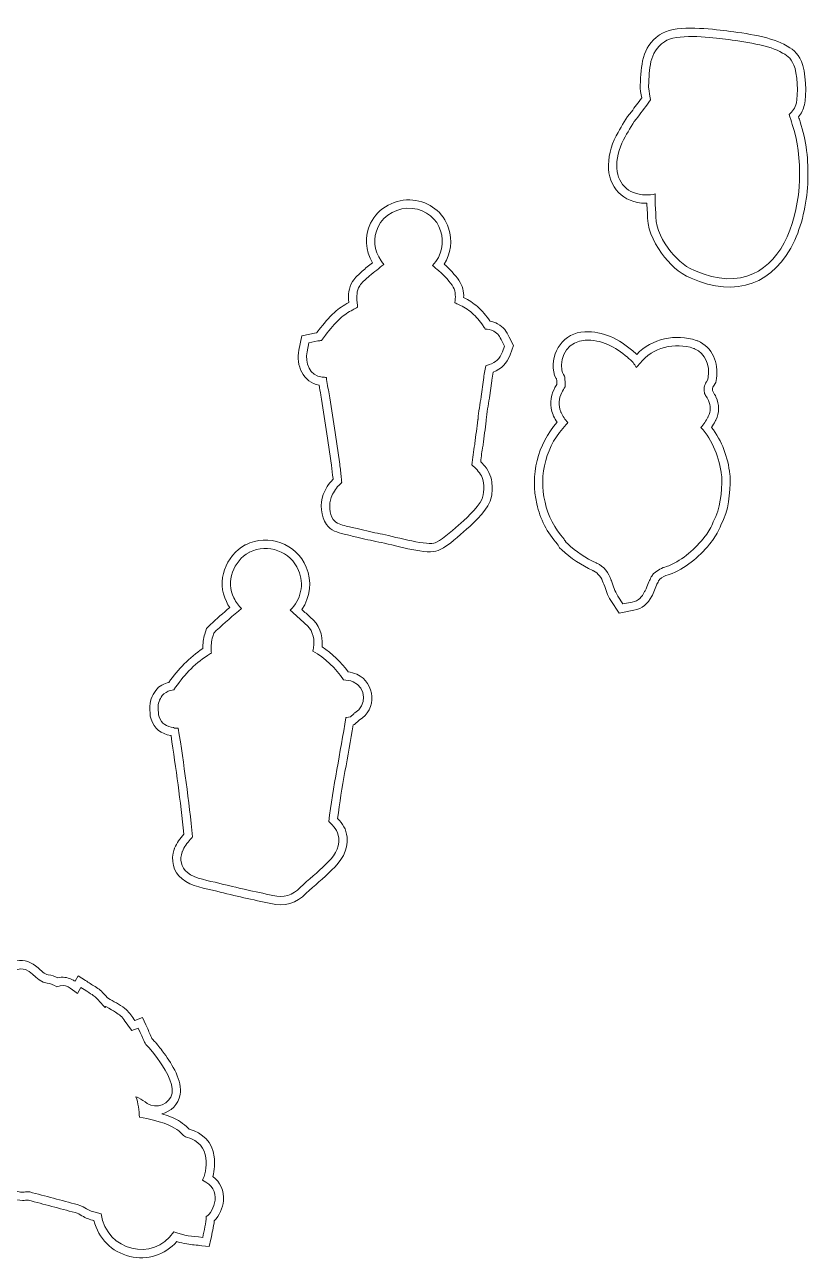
# Model space of a CAD drawing. Header units: millimetres. Extents: x -1956 to 3160, y -604 to 586.
# Drawn here: x 1321 to 1604.7, y -555.4 to -110.7 of the extents above; entities that cross this region are included whole.
import ezdxf

# ---------------------------------------------------------------- set-up
doc = ezdxf.new("R2010")
doc.units = ezdxf.units.MM
doc.header["$MEASUREMENT"] = 0
doc.layers.add('Katman 1', color=7, linetype='Continuous')

msp = doc.modelspace()

# ---------------------------------------------------------------- linework, layer by layer
at = {"layer": 'Katman 1', "color": 22, "lineweight": 20}
for points, knots in [([(1544.8327, -178.2191), (1544.6833, -177.1114), (1544.6002, -175.9955), (1544.5695, -174.8777), (1544.4227, -174.879), (1544.2758, -174.8784), (1544.1287, -174.8757), (1536.0595, -174.7303), (1530.6374, -169.1713), (1530.7817, -161.0917), (1530.8501, -157.2599), (1532.2472, -152.6673), (1534.2321, -149.393), (1535.7268, -146.9274), (1537.0582, -144.1108), (1539.0312, -141.9834), (1540.2701, -140.3273), (1541.5565, -138.6976), (1542.7542, -137.0099), (1542.5013, -135.5275), (1542.1039, -133.8146), (1542.183, -132.5121), (1542.6188, -125.3391), (1542.5783, -119.0172), (1549.1338, -114.364), (1554.2512, -110.7317), (1565.9995, -112.1049), (1572.0798, -112.8058), (1578.1845, -113.5096), (1588.5326, -114.8617), (1593.8251, -117.738), (1597.1969, -119.5706), (1598.4291, -120.3579), (1600.1615, -123.9811), (1601.6528, -127.1), (1602.1255, -136.1846), (1601.2298, -139.5474), (1600.803, -141.1501), (1600.1299, -142.5579), (1599.1348, -143.7733), (1599.3083, -144.3952), (1599.4756, -145.019), (1599.6517, -145.6405), (1601.919, -152.1967), (1602.698, -159.6618), (1602.4499, -166.5674), (1602.1882, -173.8516), (1600.7524, -181.4843), (1597.725, -188.1349), (1590.4417, -204.1349), (1576.6622, -208.8085), (1560.4803, -201.8271), (1555.8882, -199.8459), (1552.7616, -196.7741), (1549.8555, -192.7899), (1546.6958, -188.4582), (1544.5658, -183.6411), (1544.8327, -178.2191)], [0, 0, 0, 0, 0.05263158, 0.05263158, 0.05263158, 0.10526316, 0.10526316, 0.10526316, 0.15789474, 0.15789474, 0.15789474, 0.21052632, 0.21052632, 0.21052632, 0.26315789, 0.26315789, 0.26315789, 0.31578947, 0.31578947, 0.31578947, 0.36842105, 0.36842105, 0.36842105, 0.42105263, 0.42105263, 0.42105263, 0.47368421, 0.47368421, 0.47368421, 0.52631579, 0.52631579, 0.52631579, 0.57894737, 0.57894737, 0.57894737, 0.63157895, 0.63157895, 0.63157895, 0.68421053, 0.68421053, 0.68421053, 0.73684211, 0.73684211, 0.73684211, 0.78947368, 0.78947368, 0.78947368, 0.84210526, 0.84210526, 0.84210526, 0.89473684, 0.89473684, 0.89473684, 0.94736842, 0.94736842, 0.94736842, 1, 1, 1, 1]), ([(1561.6687, -199.0725), (1557.5751, -197.3065), (1554.8564, -194.5552), (1552.2792, -191.022), (1549.253, -186.8732), (1547.5403, -182.6705), (1547.8448, -178.0954), (1547.5265, -175.9209), (1547.499, -173.6859), (1547.628, -171.4855), (1546.532, -171.7578), (1545.3884, -171.8979), (1544.1828, -171.8762), (1537.7101, -171.7595), (1533.6675, -167.5112), (1533.7812, -161.1453), (1533.8399, -157.8565), (1535.0839, -153.7468), (1536.7975, -150.9482), (1538.0946, -148.7804), (1539.6291, -145.6991), (1541.3332, -143.9146), (1542.8366, -141.8986), (1544.4791, -139.8339), (1545.8831, -137.7634), (1545.9398, -137.6798), (1545.1291, -133.49), (1545.1775, -132.694), (1545.5458, -126.6308), (1545.2854, -120.7747), (1550.8703, -116.8104), (1555.0529, -113.8416), (1566.8095, -115.2182), (1571.7362, -115.7861), (1577.1622, -116.4117), (1587.7077, -117.8278), (1592.3925, -120.3739), (1595.1217, -121.8572), (1595.9895, -122.2099), (1597.455, -125.2752), (1598.6205, -127.7125), (1599.0351, -136.1319), (1598.3309, -138.7753), (1597.8267, -140.6691), (1596.9657, -141.9382), (1595.7542, -142.9229), (1596.133, -144.0974), (1596.4499, -145.3501), (1596.7892, -146.5426), (1604.7468, -169.3962), (1595.7528, -213.7775), (1561.6687, -199.0725)], [0, 0, 0, 0, 0.05882353, 0.05882353, 0.05882353, 0.11764706, 0.11764706, 0.11764706, 0.17647059, 0.17647059, 0.17647059, 0.23529412, 0.23529412, 0.23529412, 0.29411765, 0.29411765, 0.29411765, 0.35294118, 0.35294118, 0.35294118, 0.41176471, 0.41176471, 0.41176471, 0.47058824, 0.47058824, 0.47058824, 0.52941176, 0.52941176, 0.52941176, 0.58823529, 0.58823529, 0.58823529, 0.64705882, 0.64705882, 0.64705882, 0.70588235, 0.70588235, 0.70588235, 0.76470588, 0.76470588, 0.76470588, 0.82352941, 0.82352941, 0.82352941, 0.88235294, 0.88235294, 0.88235294, 0.94117647, 0.94117647, 0.94117647, 1, 1, 1, 1]), ([(1488.2374, -217.2374), (1489.1724, -217.4047), (1490.0493, -217.7203), (1490.9732, -218.2046), (1493.1502, -219.3459), (1494.1417, -220.859), (1495.1309, -222.9898), (1495.1309, -222.9898), (1496.6856, -226.0101), (1496.6856, -226.0101), (1496.6856, -226.0101), (1495.4683, -229.3111), (1495.4683, -229.3111), (1494.2799, -232.5338), (1492.4152, -234.3059), (1489.34, -235.5199), (1489.1498, -236.4826), (1488.9677, -237.4509), (1488.8907, -238.4096), (1488.8907, -238.4096), (1488.8725, -238.6353), (1488.8725, -238.6353), (1488.8725, -238.6353), (1488.0272, -244.7642), (1488.0272, -244.7642), (1488.0272, -244.7642), (1488.0043, -244.8973), (1488.0043, -244.8973), (1487.5611, -247.47), (1487.1385, -250.071), (1486.8981, -252.6711), (1486.8981, -252.6711), (1486.8793, -252.8733), (1486.8793, -252.8733), (1486.8793, -252.8733), (1486.8504, -253.0743), (1486.8504, -253.0743), (1486.4423, -255.9109), (1486.1299, -258.7603), (1485.7614, -261.6021), (1485.7614, -261.6021), (1485.7252, -261.8808), (1485.7252, -261.8808), (1485.7252, -261.8808), (1485.6695, -262.1562), (1485.6695, -262.1562), (1485.2983, -263.991), (1485.1022, -265.8663), (1484.8915, -267.7318), (1485.2051, -268.0388), (1485.5119, -268.353), (1485.81, -268.6801), (1487.4217, -270.4492), (1488.6151, -272.6436), (1488.881, -275.0474), (1489.0454, -276.5332), (1489.0362, -278.7559), (1488.7691, -280.2181), (1487.9547, -284.6755), (1483.018, -289.0931), (1479.7429, -292.0267), (1477.134, -294.3634), (1473.4101, -297.7721), (1470.3232, -299.2974), (1470.3232, -299.2974), (1469.5496, -299.6797), (1469.5496, -299.6797), (1469.5496, -299.6797), (1468.7122, -299.8882), (1468.7122, -299.8882), (1464.345, -300.9761), (1453.1471, -297.4994), (1448.2493, -296.5923), (1445.5813, -296.0982), (1442.9464, -295.4432), (1440.3049, -294.8272), (1438.8184, -294.4806), (1437.3329, -294.1302), (1435.8521, -293.7599), (1433.2378, -293.1061), (1431.1728, -292.5643), (1429.4366, -290.2701), (1427.3207, -287.4742), (1427.1542, -282.792), (1428.3069, -279.5675), (1428.9738, -277.7016), (1430.3416, -275.5373), (1431.7423, -274.1358), (1431.7714, -274.1068), (1431.8006, -274.0781), (1431.83, -274.0496), (1431.8193, -273.9443), (1431.8088, -273.8391), (1431.7988, -273.734), (1431.6481, -272.149), (1431.4511, -270.5686), (1431.2453, -268.99), (1430.6842, -264.6874), (1430.0368, -260.3966), (1429.3735, -256.1088), (1428.737, -251.9948), (1428.077, -247.8845), (1427.41, -243.7754), (1427.2171, -242.5875), (1426.997, -241.4045), (1426.7989, -240.2179), (1421.0507, -239.2875), (1418.4098, -233.0328), (1419.5197, -227.648), (1419.5197, -227.648), (1420.5907, -222.4514), (1420.5907, -222.4514), (1420.5907, -222.4514), (1425.7947, -221.4165), (1425.7947, -221.4165), (1425.8556, -221.4044), (1425.9166, -221.3926), (1425.9776, -221.3812), (1426.2214, -221.0451), (1426.4679, -220.711), (1426.7212, -220.3817), (1428.4258, -218.1654), (1430.2601, -216.0384), (1432.2879, -214.1105), (1433.8525, -212.6231), (1435.5872, -211.5676), (1437.4593, -210.53), (1437.2522, -207.7574), (1437.3214, -205.4263), (1438.865, -202.9545), (1439.8866, -201.3187), (1441.0094, -200.58), (1442.323, -199.3101), (1443.4577, -198.2131), (1444.7147, -197.2461), (1445.9683, -196.2809), (1443.385, -191.8965), (1443.0313, -186.7084), (1445.2885, -182.0298), (1447.9627, -176.487), (1454.4265, -173.091), (1460.5032, -173.7255), (1466.489, -174.3506), (1471.4308, -178.0431), (1473.33, -183.8073), (1474.7836, -188.2192), (1474.1327, -192.9572), (1471.7008, -196.7732), (1473.6388, -198.3702), (1475.6488, -200.6317), (1477.0316, -202.5553), (1478.4496, -204.5278), (1478.8417, -206.5539), (1478.7546, -208.7823), (1480.5466, -209.6569), (1482.206, -210.6881), (1483.7165, -212.0157), (1485.4268, -213.5188), (1486.867, -215.2814), (1488.1705, -217.1413), (1488.1929, -217.1733), (1488.2152, -217.2053), (1488.2374, -217.2374)], [0, 0, 0, 0, 0.01851852, 0.01851852, 0.01851852, 0.03703704, 0.03703704, 0.03703704, 0.05555556, 0.05555556, 0.05555556, 0.07407407, 0.07407407, 0.07407407, 0.09259259, 0.09259259, 0.09259259, 0.11111111, 0.11111111, 0.11111111, 0.12962963, 0.12962963, 0.12962963, 0.14814815, 0.14814815, 0.14814815, 0.16666667, 0.16666667, 0.16666667, 0.18518519, 0.18518519, 0.18518519, 0.2037037, 0.2037037, 0.2037037, 0.22222222, 0.22222222, 0.22222222, 0.24074074, 0.24074074, 0.24074074, 0.25925926, 0.25925926, 0.25925926, 0.27777778, 0.27777778, 0.27777778, 0.2962963, 0.2962963, 0.2962963, 0.31481481, 0.31481481, 0.31481481, 0.33333333, 0.33333333, 0.33333333, 0.35185185, 0.35185185, 0.35185185, 0.37037037, 0.37037037, 0.37037037, 0.38888889, 0.38888889, 0.38888889, 0.40740741, 0.40740741, 0.40740741, 0.42592593, 0.42592593, 0.42592593, 0.44444444, 0.44444444, 0.44444444, 0.46296296, 0.46296296, 0.46296296, 0.48148148, 0.48148148, 0.48148148, 0.5, 0.5, 0.5, 0.51851852, 0.51851852, 0.51851852, 0.53703704, 0.53703704, 0.53703704, 0.55555556, 0.55555556, 0.55555556, 0.57407407, 0.57407407, 0.57407407, 0.59259259, 0.59259259, 0.59259259, 0.61111111, 0.61111111, 0.61111111, 0.62962963, 0.62962963, 0.62962963, 0.64814815, 0.64814815, 0.64814815, 0.66666667, 0.66666667, 0.66666667, 0.68518519, 0.68518519, 0.68518519, 0.7037037, 0.7037037, 0.7037037, 0.72222222, 0.72222222, 0.72222222, 0.74074074, 0.74074074, 0.74074074, 0.75925926, 0.75925926, 0.75925926, 0.77777778, 0.77777778, 0.77777778, 0.7962963, 0.7962963, 0.7962963, 0.81481481, 0.81481481, 0.81481481, 0.83333333, 0.83333333, 0.83333333, 0.85185185, 0.85185185, 0.85185185, 0.87037037, 0.87037037, 0.87037037, 0.88888889, 0.88888889, 0.88888889, 0.90740741, 0.90740741, 0.90740741, 0.92592593, 0.92592593, 0.92592593, 0.94444444, 0.94444444, 0.94444444, 0.96296296, 0.96296296, 0.96296296, 0.98148148, 0.98148148, 0.98148148, 1, 1, 1, 1]), ([(1427.6785, -224.1567), (1428.1455, -223.5045), (1428.6101, -222.8466), (1429.0992, -222.2107), (1430.7062, -220.1213), (1432.4436, -218.1019), (1434.355, -216.2847), (1435.7494, -214.959), (1437.3103, -214.0407), (1438.9778, -213.1184), (1439.3473, -212.914), (1440.1383, -212.5053), (1440.6593, -212.1524), (1440.6238, -211.5997), (1440.498, -210.9108), (1440.4643, -210.4807), (1440.2967, -208.3417), (1440.2137, -206.4587), (1441.4096, -204.5436), (1442.2206, -203.245), (1443.3414, -202.4983), (1444.4082, -201.4669), (1445.8278, -200.0945), (1447.83, -198.6664), (1449.3938, -197.4125), (1449.614, -197.2358), (1449.8536, -197.0473), (1450.1054, -196.85), (1449.7208, -196.4374), (1449.3702, -196.0074), (1449.0648, -195.5619), (1446.53, -191.8641), (1446.0331, -187.3906), (1447.9905, -183.3334), (1450.1151, -178.9298), (1455.3752, -176.2064), (1460.1916, -176.7093), (1470.9609, -177.8339), (1474.401, -190.1926), (1467.5678, -197.1796), (1468.1303, -197.6737), (1468.6761, -198.1493), (1469.1551, -198.59), (1471.0338, -199.972), (1473.3056, -202.5117), (1474.5957, -204.3064), (1475.8802, -206.0932), (1475.8925, -207.9442), (1475.6456, -210.0034), (1475.6285, -210.1459), (1475.5939, -210.3939), (1475.5669, -210.6511), (1476.0509, -210.8649), (1476.5713, -211.0699), (1476.9435, -211.2427), (1478.6897, -212.0533), (1480.2834, -212.9924), (1481.7361, -214.2691), (1483.2635, -215.6115), (1484.5499, -217.2023), (1485.7138, -218.8631), (1485.9787, -219.241), (1486.2492, -219.6673), (1486.5237, -220.0922), (1487.4662, -220.0937), (1488.3489, -220.2162), (1489.5803, -220.8617), (1491.1661, -221.693), (1491.7555, -222.8358), (1492.4349, -224.3071), (1492.4349, -224.3071), (1493.4144, -226.21), (1493.4144, -226.21), (1493.4144, -226.21), (1492.6536, -228.2731), (1492.6536, -228.2731), (1491.708, -230.8376), (1490.3517, -231.9606), (1487.8891, -232.8622), (1487.5555, -232.9843), (1487.1375, -233.1069), (1486.7222, -233.2379), (1486.4433, -234.861), (1486.0324, -236.5361), (1485.9003, -238.1693), (1485.9003, -238.1693), (1485.889, -238.3099), (1485.889, -238.3099), (1485.889, -238.3099), (1485.0622, -244.3045), (1485.0622, -244.3045), (1485.0622, -244.3045), (1485.0478, -244.3881), (1485.0478, -244.3881), (1484.6019, -246.9708), (1484.1513, -249.792), (1483.9108, -252.3948), (1483.9108, -252.3948), (1483.8991, -252.5213), (1483.8991, -252.5213), (1483.8991, -252.5213), (1483.881, -252.6471), (1483.881, -252.6471), (1483.4707, -255.4973), (1483.1578, -258.3609), (1482.7863, -261.2163), (1482.7863, -261.2163), (1482.7638, -261.3898), (1482.7638, -261.3898), (1482.7638, -261.3898), (1482.7291, -261.5613), (1482.7291, -261.5613), (1482.2422, -263.972), (1482.0413, -266.4414), (1481.7352, -268.8826), (1482.358, -269.4506), (1482.9657, -270.0126), (1483.5923, -270.7005), (1484.7699, -271.993), (1485.7044, -273.6163), (1485.8992, -275.3772), (1486.022, -276.4877), (1486.015, -278.6001), (1485.8179, -279.6789), (1485.177, -283.187), (1480.3354, -287.4685), (1477.7413, -289.792), (1475.5924, -291.7168), (1471.5341, -295.3523), (1468.9943, -296.6078), (1468.9943, -296.6078), (1468.5106, -296.8468), (1468.5106, -296.8468), (1468.5106, -296.8468), (1467.9871, -296.9772), (1467.9871, -296.9772), (1464.6921, -297.798), (1452.8675, -294.3966), (1448.7956, -293.6425), (1446.2092, -293.1635), (1443.5512, -292.5037), (1440.9861, -291.9056), (1439.5156, -291.5627), (1438.0447, -291.2158), (1436.5799, -290.8495), (1434.7879, -290.4014), (1433.0635, -290.0913), (1431.8288, -288.4598), (1430.3598, -286.5186), (1430.3151, -282.8618), (1431.1318, -280.5773), (1431.6425, -279.1485), (1432.7918, -277.3296), (1433.8642, -276.2566), (1434.154, -275.9667), (1434.532, -275.668), (1434.8652, -275.3724), (1434.8652, -275.3724), (1434.8713, -275.1881), (1434.8713, -275.1881), (1434.8713, -275.1881), (1434.9269, -275.091), (1434.9269, -275.091), (1434.9004, -274.5351), (1434.8312, -273.9327), (1434.7853, -273.4501), (1434.6315, -271.832), (1434.4303, -270.2138), (1434.2201, -268.6021), (1433.6563, -264.278), (1433.0049, -259.9594), (1432.3382, -255.6501), (1431.7006, -251.5287), (1431.0394, -247.4111), (1430.3712, -243.2947), (1430.0666, -241.4186), (1429.6598, -239.3849), (1429.4251, -237.4798), (1428.9764, -237.421), (1428.525, -237.368), (1428.0918, -237.3346), (1428.0918, -237.3346), (1428.076, -237.3348), (1428.076, -237.3348), (1428.076, -237.3348), (1427.8964, -237.3241), (1427.8964, -237.3241), (1423.3549, -237.0549), (1421.6683, -232.0849), (1422.4579, -228.2536), (1422.4579, -228.2536), (1423.1273, -225.0057), (1423.1273, -225.0057), (1423.1273, -225.0057), (1426.3798, -224.3589), (1426.3798, -224.3589), (1426.8288, -224.2696), (1427.2559, -224.2087), (1427.6785, -224.1567)], [0, 0, 0, 0, 0.01515152, 0.01515152, 0.01515152, 0.03030303, 0.03030303, 0.03030303, 0.04545455, 0.04545455, 0.04545455, 0.06060606, 0.06060606, 0.06060606, 0.07575758, 0.07575758, 0.07575758, 0.09090909, 0.09090909, 0.09090909, 0.10606061, 0.10606061, 0.10606061, 0.12121212, 0.12121212, 0.12121212, 0.13636364, 0.13636364, 0.13636364, 0.15151515, 0.15151515, 0.15151515, 0.16666667, 0.16666667, 0.16666667, 0.18181818, 0.18181818, 0.18181818, 0.1969697, 0.1969697, 0.1969697, 0.21212121, 0.21212121, 0.21212121, 0.22727273, 0.22727273, 0.22727273, 0.24242424, 0.24242424, 0.24242424, 0.25757576, 0.25757576, 0.25757576, 0.27272727, 0.27272727, 0.27272727, 0.28787879, 0.28787879, 0.28787879, 0.3030303, 0.3030303, 0.3030303, 0.31818182, 0.31818182, 0.31818182, 0.33333333, 0.33333333, 0.33333333, 0.34848485, 0.34848485, 0.34848485, 0.36363636, 0.36363636, 0.36363636, 0.37878788, 0.37878788, 0.37878788, 0.39393939, 0.39393939, 0.39393939, 0.40909091, 0.40909091, 0.40909091, 0.42424242, 0.42424242, 0.42424242, 0.43939394, 0.43939394, 0.43939394, 0.45454545, 0.45454545, 0.45454545, 0.46969697, 0.46969697, 0.46969697, 0.48484848, 0.48484848, 0.48484848, 0.5, 0.5, 0.5, 0.51515152, 0.51515152, 0.51515152, 0.53030303, 0.53030303, 0.53030303, 0.54545455, 0.54545455, 0.54545455, 0.56060606, 0.56060606, 0.56060606, 0.57575758, 0.57575758, 0.57575758, 0.59090909, 0.59090909, 0.59090909, 0.60606061, 0.60606061, 0.60606061, 0.62121212, 0.62121212, 0.62121212, 0.63636364, 0.63636364, 0.63636364, 0.65151515, 0.65151515, 0.65151515, 0.66666667, 0.66666667, 0.66666667, 0.68181818, 0.68181818, 0.68181818, 0.6969697, 0.6969697, 0.6969697, 0.71212121, 0.71212121, 0.71212121, 0.72727273, 0.72727273, 0.72727273, 0.74242424, 0.74242424, 0.74242424, 0.75757576, 0.75757576, 0.75757576, 0.77272727, 0.77272727, 0.77272727, 0.78787879, 0.78787879, 0.78787879, 0.8030303, 0.8030303, 0.8030303, 0.81818182, 0.81818182, 0.81818182, 0.83333333, 0.83333333, 0.83333333, 0.84848485, 0.84848485, 0.84848485, 0.86363636, 0.86363636, 0.86363636, 0.87878788, 0.87878788, 0.87878788, 0.89393939, 0.89393939, 0.89393939, 0.90909091, 0.90909091, 0.90909091, 0.92424242, 0.92424242, 0.92424242, 0.93939394, 0.93939394, 0.93939394, 0.95454545, 0.95454545, 0.95454545, 0.96969697, 0.96969697, 0.96969697, 0.98484848, 0.98484848, 0.98484848, 1, 1, 1, 1]), ([(1571.1968, -290.4958), (1570.526, -292.6417), (1569.4056, -294.1926), (1568.1379, -296.0539), (1568.1379, -296.0539), (1567.974, -296.2945), (1567.974, -296.2945), (1567.974, -296.2945), (1567.7932, -296.5225), (1567.7932, -296.5225), (1564.008, -301.295), (1559.3256, -305.4341), (1553.6949, -307.8803), (1553.6949, -307.8803), (1552.9977, -308.1831), (1552.9977, -308.1831), (1552.9977, -308.1831), (1552.256, -308.3492), (1552.256, -308.3492), (1551.2092, -308.5835), (1550.0543, -309.3642), (1549.1702, -310.0208), (1549.0362, -310.2076), (1548.9065, -310.3981), (1548.7747, -310.5867), (1548.5453, -311.1246), (1548.2917, -311.6468), (1547.9965, -312.1512), (1547.7332, -312.9316), (1547.4222, -313.6901), (1547.1243, -314.4592), (1547.1243, -314.4592), (1546.6372, -315.7168), (1546.6372, -315.7168), (1546.6372, -315.7168), (1546.3216, -316.0889), (1546.3216, -316.0889), (1544.9557, -318.7509), (1542.996, -320.5036), (1539.9334, -321.1198), (1539.9334, -321.1198), (1534.6023, -322.1923), (1534.6023, -322.1923), (1534.6023, -322.1923), (1531.6435, -317.6297), (1531.6435, -317.6297), (1530.3171, -315.5845), (1530.0152, -313.8713), (1529.116, -311.7556), (1529.116, -311.7556), (1529.0105, -311.5073), (1529.0105, -311.5073), (1529.0105, -311.5073), (1528.9219, -311.2524), (1528.9219, -311.2524), (1528.3464, -309.5967), (1527.1398, -307.6783), (1525.4551, -306.9813), (1525.4551, -306.9813), (1525.3043, -306.9188), (1525.3043, -306.9188), (1525.3043, -306.9188), (1525.156, -306.8504), (1525.156, -306.8504), (1521.0615, -304.962), (1517.2657, -302.4519), (1513.9831, -299.3563), (1513.9831, -299.3563), (1513.2302, -298.6463), (1513.2302, -298.6463), (1513.2302, -298.6463), (1512.6828, -297.7682), (1512.6828, -297.7682), (1512.596, -297.6289), (1512.5096, -297.4893), (1512.4236, -297.3494), (1508.8393, -293.2533), (1506.1441, -288.2669), (1505.0956, -282.9028), (1502.527, -272.6978), (1505.3712, -261.4132), (1512.3084, -253.5406), (1511.8552, -252.8426), (1511.4461, -252.1157), (1511.0814, -251.3663), (1511.0814, -251.3663), (1510.974, -251.1455), (1510.974, -251.1455), (1510.974, -251.1455), (1510.8803, -250.9187), (1510.8803, -250.9187), (1509.5848, -247.7816), (1509.8426, -244.5143), (1511.3391, -241.5024), (1511.5925, -240.9924), (1511.9394, -240.4993), (1512.2231, -240.0074), (1512.2385, -239.3791), (1512.1981, -238.7316), (1512.1528, -238.1013), (1512.1319, -238.0547), (1512.1112, -238.0079), (1512.0908, -237.9611), (1512.0686, -237.9219), (1512.0464, -237.8827), (1512.0243, -237.8435), (1512.0243, -237.8435), (1511.3991, -236.7369), (1511.3991, -236.7369), (1511.3991, -236.7369), (1511.1477, -235.4909), (1511.1477, -235.4909), (1509.7033, -228.3312), (1514.8477, -221.3321), (1522.2432, -221.0859), (1528.7571, -220.6744), (1534.7375, -223.7616), (1539.5443, -227.9226), (1539.5443, -227.9226), (1539.934, -228.26), (1539.934, -228.26), (1539.934, -228.26), (1539.9966, -228.3301), (1539.9966, -228.3301), (1540.3427, -228.6148), (1540.6617, -228.8853), (1540.9579, -229.1573), (1546.2834, -223.5051), (1555.0554, -221.6776), (1562.3629, -224.1655), (1562.3629, -224.1655), (1562.6105, -224.2498), (1562.6105, -224.2498), (1562.6105, -224.2498), (1562.852, -224.3501), (1562.852, -224.3501), (1568.1905, -226.5677), (1570.4545, -232.321), (1569.5616, -237.7951), (1569.5616, -237.7951), (1569.3195, -239.2793), (1569.3195, -239.2793), (1569.3195, -239.2793), (1568.555, -240.5743), (1568.555, -240.5743), (1568.3964, -240.8428), (1568.2689, -241.1318), (1568.1672, -241.4284), (1568.175, -241.6719), (1568.1852, -241.9253), (1568.2058, -242.1621), (1568.2058, -242.1621), (1568.2211, -242.1851), (1568.2211, -242.1851), (1568.2211, -242.1851), (1568.4187, -242.6486), (1568.4187, -242.6486), (1568.7648, -243.2646), (1569.1349, -243.8062), (1569.4342, -244.4742), (1570.6338, -247.1512), (1570.6557, -250.1099), (1569.3889, -252.7685), (1569.3889, -252.7685), (1569.2948, -252.9659), (1569.2948, -252.9659), (1569.2948, -252.9659), (1569.1901, -253.1579), (1569.1901, -253.1579), (1568.7732, -253.9222), (1568.3359, -254.6687), (1567.8537, -255.3833), (1571.5727, -260.2336), (1573.717, -266.2405), (1574.4448, -272.2799), (1574.4448, -272.2799), (1574.5043, -272.7736), (1574.5043, -272.7736), (1574.5043, -272.7736), (1574.5022, -273.271), (1574.5022, -273.271), (1574.477, -279.2822), (1574.1179, -285.1204), (1571.1968, -290.4958)], [0, 0, 0, 0, 0.01639344, 0.01639344, 0.01639344, 0.03278689, 0.03278689, 0.03278689, 0.04918033, 0.04918033, 0.04918033, 0.06557377, 0.06557377, 0.06557377, 0.08196721, 0.08196721, 0.08196721, 0.09836066, 0.09836066, 0.09836066, 0.1147541, 0.1147541, 0.1147541, 0.13114754, 0.13114754, 0.13114754, 0.14754098, 0.14754098, 0.14754098, 0.16393443, 0.16393443, 0.16393443, 0.18032787, 0.18032787, 0.18032787, 0.19672131, 0.19672131, 0.19672131, 0.21311475, 0.21311475, 0.21311475, 0.2295082, 0.2295082, 0.2295082, 0.24590164, 0.24590164, 0.24590164, 0.26229508, 0.26229508, 0.26229508, 0.27868852, 0.27868852, 0.27868852, 0.29508197, 0.29508197, 0.29508197, 0.31147541, 0.31147541, 0.31147541, 0.32786885, 0.32786885, 0.32786885, 0.3442623, 0.3442623, 0.3442623, 0.36065574, 0.36065574, 0.36065574, 0.37704918, 0.37704918, 0.37704918, 0.39344262, 0.39344262, 0.39344262, 0.40983607, 0.40983607, 0.40983607, 0.42622951, 0.42622951, 0.42622951, 0.44262295, 0.44262295, 0.44262295, 0.45901639, 0.45901639, 0.45901639, 0.47540984, 0.47540984, 0.47540984, 0.49180328, 0.49180328, 0.49180328, 0.50819672, 0.50819672, 0.50819672, 0.52459016, 0.52459016, 0.52459016, 0.54098361, 0.54098361, 0.54098361, 0.55737705, 0.55737705, 0.55737705, 0.57377049, 0.57377049, 0.57377049, 0.59016393, 0.59016393, 0.59016393, 0.60655738, 0.60655738, 0.60655738, 0.62295082, 0.62295082, 0.62295082, 0.63934426, 0.63934426, 0.63934426, 0.6557377, 0.6557377, 0.6557377, 0.67213115, 0.67213115, 0.67213115, 0.68852459, 0.68852459, 0.68852459, 0.70491803, 0.70491803, 0.70491803, 0.72131148, 0.72131148, 0.72131148, 0.73770492, 0.73770492, 0.73770492, 0.75409836, 0.75409836, 0.75409836, 0.7704918, 0.7704918, 0.7704918, 0.78688525, 0.78688525, 0.78688525, 0.80327869, 0.80327869, 0.80327869, 0.81967213, 0.81967213, 0.81967213, 0.83606557, 0.83606557, 0.83606557, 0.85245902, 0.85245902, 0.85245902, 0.86885246, 0.86885246, 0.86885246, 0.8852459, 0.8852459, 0.8852459, 0.90163934, 0.90163934, 0.90163934, 0.91803279, 0.91803279, 0.91803279, 0.93442623, 0.93442623, 0.93442623, 0.95081967, 0.95081967, 0.95081967, 0.96721311, 0.96721311, 0.96721311, 0.98360656, 0.98360656, 0.98360656, 1, 1, 1, 1]), ([(1514.8464, -295.561), (1511.5118, -291.8089), (1508.9748, -287.1991), (1508.0247, -282.2487), (1505.5313, -272.4657), (1508.5411, -261.5658), (1515.619, -254.3869), (1515.8045, -254.1406), (1515.9896, -253.9136), (1516.1748, -253.7022), (1515.2185, -252.6021), (1514.421, -251.3726), (1513.779, -250.0536), (1513.779, -250.0536), (1513.7118, -249.9155), (1513.7118, -249.9155), (1513.7118, -249.9155), (1513.6532, -249.7736), (1513.6532, -249.7736), (1512.6843, -247.4268), (1512.919, -245.0646), (1514.0257, -242.8373), (1514.3304, -242.224), (1514.8975, -241.4303), (1515.1829, -240.818), (1515.1829, -240.818), (1515.1915, -240.7046), (1515.1915, -240.7046), (1515.2737, -239.6211), (1515.1842, -238.4569), (1515.1041, -237.3191), (1514.9903, -237.0977), (1514.8839, -236.8672), (1514.7835, -236.6281), (1514.7343, -236.5414), (1514.6853, -236.4547), (1514.6363, -236.3679), (1514.6363, -236.3679), (1514.2456, -235.6763), (1514.2456, -235.6763), (1514.2456, -235.6763), (1514.0885, -234.8976), (1514.0885, -234.8976), (1513.0048, -229.5267), (1516.8317, -224.2411), (1522.3865, -224.0829), (1528.1288, -223.703), (1533.3527, -226.5315), (1537.5808, -230.1908), (1537.5808, -230.1908), (1537.8242, -230.4015), (1537.8242, -230.4015), (1537.8242, -230.4015), (1537.9143, -230.5025), (1537.9143, -230.5025), (1539.0584, -231.4355), (1539.8244, -232.0426), (1540.4576, -233.4533), (1540.5335, -233.6039), (1540.6163, -233.7546), (1540.7046, -233.9054), (1541.1861, -233.3848), (1541.6826, -232.8775), (1542.1804, -232.3451), (1546.5337, -226.6537), (1554.7326, -224.7367), (1561.396, -227.0054), (1561.396, -227.0054), (1561.5505, -227.058), (1561.5505, -227.058), (1561.5505, -227.058), (1561.7012, -227.1206), (1561.7012, -227.1206), (1565.7686, -228.8087), (1567.2696, -233.2116), (1566.6007, -237.3122), (1566.6007, -237.3122), (1566.4494, -238.2398), (1566.4494, -238.2398), (1566.4494, -238.2398), (1565.9716, -239.0491), (1565.9716, -239.0491), (1565.6073, -239.6662), (1565.339, -240.3408), (1565.1531, -241.034), (1565.1858, -241.8598), (1565.2334, -242.9399), (1565.3477, -243.2803), (1565.3477, -243.2803), (1565.5691, -243.6142), (1565.5691, -243.6142), (1565.5691, -243.6142), (1565.7197, -243.9674), (1565.7197, -243.9674), (1566.046, -244.5641), (1566.4016, -245.0428), (1566.6965, -245.701), (1567.5336, -247.569), (1567.5711, -249.6085), (1566.6806, -251.478), (1566.6806, -251.478), (1566.6218, -251.6014), (1566.6218, -251.6014), (1566.6218, -251.6014), (1566.5563, -251.7215), (1566.5563, -251.7215), (1565.8056, -253.0982), (1565.0164, -254.364), (1563.9861, -255.4433), (1568.2945, -260.0996), (1570.711, -266.3651), (1571.4663, -272.6388), (1571.4663, -272.6388), (1571.5035, -272.9475), (1571.5035, -272.9475), (1571.5035, -272.9475), (1571.5022, -273.2585), (1571.5022, -273.2585), (1571.4777, -278.8259), (1571.1998, -284.3851), (1568.4141, -289.3286), (1567.8713, -291.2642), (1566.8314, -292.6434), (1565.6583, -294.3652), (1565.6583, -294.3652), (1565.5558, -294.5157), (1565.5558, -294.5157), (1565.5558, -294.5157), (1565.4427, -294.6583), (1565.4427, -294.6583), (1561.9674, -299.0371), (1557.6691, -302.8838), (1552.4995, -305.1287), (1552.4995, -305.1287), (1552.064, -305.3179), (1552.064, -305.3179), (1552.064, -305.3179), (1551.6007, -305.4216), (1551.6007, -305.4216), (1549.9916, -305.782), (1548.4789, -306.7847), (1547.1828, -307.7611), (1547.1828, -307.7611), (1547.0243, -307.8805), (1547.0243, -307.8805), (1546.6817, -308.3213), (1546.4304, -308.7207), (1546.135, -309.1212), (1545.8801, -309.7517), (1545.6067, -310.3328), (1545.2524, -310.8898), (1544.9887, -311.731), (1544.6576, -312.5215), (1544.3268, -313.3757), (1544.3268, -313.3757), (1544.0223, -314.1619), (1544.0223, -314.1619), (1544.0223, -314.1619), (1543.7972, -314.4273), (1543.7972, -314.4273), (1542.8827, -316.3378), (1541.6832, -317.7077), (1539.3417, -318.1787), (1539.3417, -318.1787), (1536.0098, -318.849), (1536.0098, -318.849), (1536.0098, -318.849), (1534.1605, -315.9974), (1534.1605, -315.9974), (1532.9511, -314.1325), (1532.6938, -312.5047), (1531.877, -310.5822), (1531.877, -310.5822), (1531.811, -310.4269), (1531.811, -310.4269), (1531.811, -310.4269), (1531.7556, -310.2675), (1531.7556, -310.2675), (1530.8868, -307.7662), (1529.1189, -305.2486), (1526.6022, -304.2092), (1526.6022, -304.2092), (1526.5065, -304.1696), (1526.5065, -304.1696), (1526.5065, -304.1696), (1526.4124, -304.1262), (1526.4124, -304.1262), (1522.6135, -302.3697), (1519.0889, -300.0477), (1516.0413, -297.1737), (1516.0413, -297.1737), (1515.5708, -296.73), (1515.5708, -296.73), (1515.5708, -296.73), (1515.2287, -296.1812), (1515.2287, -296.1812), (1515.1002, -295.9751), (1514.9728, -295.7684), (1514.8464, -295.561)], [0, 0, 0, 0, 0.01515152, 0.01515152, 0.01515152, 0.03030303, 0.03030303, 0.03030303, 0.04545455, 0.04545455, 0.04545455, 0.06060606, 0.06060606, 0.06060606, 0.07575758, 0.07575758, 0.07575758, 0.09090909, 0.09090909, 0.09090909, 0.10606061, 0.10606061, 0.10606061, 0.12121212, 0.12121212, 0.12121212, 0.13636364, 0.13636364, 0.13636364, 0.15151515, 0.15151515, 0.15151515, 0.16666667, 0.16666667, 0.16666667, 0.18181818, 0.18181818, 0.18181818, 0.1969697, 0.1969697, 0.1969697, 0.21212121, 0.21212121, 0.21212121, 0.22727273, 0.22727273, 0.22727273, 0.24242424, 0.24242424, 0.24242424, 0.25757576, 0.25757576, 0.25757576, 0.27272727, 0.27272727, 0.27272727, 0.28787879, 0.28787879, 0.28787879, 0.3030303, 0.3030303, 0.3030303, 0.31818182, 0.31818182, 0.31818182, 0.33333333, 0.33333333, 0.33333333, 0.34848485, 0.34848485, 0.34848485, 0.36363636, 0.36363636, 0.36363636, 0.37878788, 0.37878788, 0.37878788, 0.39393939, 0.39393939, 0.39393939, 0.40909091, 0.40909091, 0.40909091, 0.42424242, 0.42424242, 0.42424242, 0.43939394, 0.43939394, 0.43939394, 0.45454545, 0.45454545, 0.45454545, 0.46969697, 0.46969697, 0.46969697, 0.48484848, 0.48484848, 0.48484848, 0.5, 0.5, 0.5, 0.51515152, 0.51515152, 0.51515152, 0.53030303, 0.53030303, 0.53030303, 0.54545455, 0.54545455, 0.54545455, 0.56060606, 0.56060606, 0.56060606, 0.57575758, 0.57575758, 0.57575758, 0.59090909, 0.59090909, 0.59090909, 0.60606061, 0.60606061, 0.60606061, 0.62121212, 0.62121212, 0.62121212, 0.63636364, 0.63636364, 0.63636364, 0.65151515, 0.65151515, 0.65151515, 0.66666667, 0.66666667, 0.66666667, 0.68181818, 0.68181818, 0.68181818, 0.6969697, 0.6969697, 0.6969697, 0.71212121, 0.71212121, 0.71212121, 0.72727273, 0.72727273, 0.72727273, 0.74242424, 0.74242424, 0.74242424, 0.75757576, 0.75757576, 0.75757576, 0.77272727, 0.77272727, 0.77272727, 0.78787879, 0.78787879, 0.78787879, 0.8030303, 0.8030303, 0.8030303, 0.81818182, 0.81818182, 0.81818182, 0.83333333, 0.83333333, 0.83333333, 0.84848485, 0.84848485, 0.84848485, 0.86363636, 0.86363636, 0.86363636, 0.87878788, 0.87878788, 0.87878788, 0.89393939, 0.89393939, 0.89393939, 0.90909091, 0.90909091, 0.90909091, 0.92424242, 0.92424242, 0.92424242, 0.93939394, 0.93939394, 0.93939394, 0.95454545, 0.95454545, 0.95454545, 0.96969697, 0.96969697, 0.96969697, 0.98484848, 0.98484848, 0.98484848, 1, 1, 1, 1]), ([(1433.4434, -395.9576), (1435.2952, -397.8699), (1436.5284, -399.5716), (1436.8584, -402.6791), (1437.3743, -407.537), (1434.6076, -411.3317), (1431.3162, -414.5406), (1428.3631, -417.4197), (1425.1705, -420.0295), (1422.12, -422.8007), (1418.9108, -426.3041), (1414.1095, -427.7446), (1409.513, -426.4869), (1402.9951, -425.1805), (1396.5093, -423.6971), (1390.0606, -422.0848), (1385.9189, -421.0493), (1380.9485, -420.4463), (1377.5562, -417.6535), (1374.3147, -414.9848), (1373.4009, -410.8394), (1374.7538, -406.9374), (1374.7538, -406.9374), (1374.8063, -406.786), (1374.8063, -406.786), (1374.8063, -406.786), (1374.8649, -406.6367), (1374.8649, -406.6367), (1375.6187, -404.7152), (1376.8776, -403.0705), (1378.2266, -401.532), (1376.9835, -389.716), (1375.3826, -377.94), (1373.5798, -366.197), (1373.5798, -366.197), (1373.4657, -366.1343), (1373.4657, -366.1343), (1370.1032, -365.5215), (1367.5434, -363.7187), (1366.4577, -360.273), (1366.4577, -360.273), (1366.1148, -359.1844), (1366.1148, -359.1844), (1366.1148, -359.1844), (1366.0923, -358.1481), (1366.0923, -358.1481), (1366.0474, -357.5724), (1365.9548, -357.0243), (1365.9419, -356.4351), (1365.8896, -354.043), (1366.6054, -351.7549), (1368.1263, -349.8928), (1368.1263, -349.8928), (1369.0572, -348.7531), (1369.0572, -348.7531), (1369.0572, -348.7531), (1370.3326, -348.0194), (1370.3326, -348.0194), (1371.2185, -347.5097), (1371.9643, -347.2304), (1372.8071, -347.0127), (1376.123, -342.2806), (1380.1413, -338.0547), (1384.9966, -334.8786), (1385.0053, -334.8722), (1385.014, -334.8657), (1385.0226, -334.8593), (1385.0074, -333.078), (1385.1471, -331.3909), (1385.6896, -329.6395), (1385.6896, -329.6395), (1386.2965, -327.6802), (1386.2965, -327.6802), (1386.2965, -327.6802), (1387.7712, -326.2546), (1387.7712, -326.2546), (1389.9873, -324.1123), (1392.3353, -322.1245), (1394.695, -320.1479), (1394.2462, -319.4799), (1393.8537, -318.7648), (1393.5017, -317.9798), (1389.706, -310.8493), (1393.2681, -301.3532), (1400.2344, -297.6549), (1400.2344, -297.6549), (1400.3275, -297.6054), (1400.3275, -297.6054), (1400.3275, -297.6054), (1400.4218, -297.5583), (1400.4218, -297.5583), (1408.5161, -293.5179), (1418.7856, -297.1526), (1422.1428, -305.6346), (1424.3701, -310.5961), (1423.6519, -316.4408), (1420.58, -320.8024), (1421.5985, -321.7436), (1422.6192, -322.6825), (1423.648, -323.6124), (1426.9489, -326.166), (1428.2108, -329.9345), (1427.8726, -334.0255), (1427.8657, -334.1092), (1427.8576, -334.1929), (1427.8486, -334.2767), (1431.51, -336.6186), (1434.6917, -339.7001), (1437.2084, -343.2428), (1438.2773, -343.3795), (1439.3132, -343.657), (1440.3246, -344.1132), (1447.1228, -347.1794), (1447.7187, -356.8583), (1441.2111, -360.5657), (1441.1943, -360.5763), (1441.1775, -360.587), (1441.1608, -360.5979), (1441.1608, -360.5979), (1439.5121, -362.1961), (1439.5121, -362.1961), (1439.5121, -362.1961), (1439.0265, -362.2692), (1439.0265, -362.2692), (1437.2513, -373.5113), (1434.8414, -384.6604), (1433.4434, -395.9576)], [0, 0, 0, 0, 0.02380952, 0.02380952, 0.02380952, 0.04761905, 0.04761905, 0.04761905, 0.07142857, 0.07142857, 0.07142857, 0.0952381, 0.0952381, 0.0952381, 0.11904762, 0.11904762, 0.11904762, 0.14285714, 0.14285714, 0.14285714, 0.16666667, 0.16666667, 0.16666667, 0.19047619, 0.19047619, 0.19047619, 0.21428571, 0.21428571, 0.21428571, 0.23809524, 0.23809524, 0.23809524, 0.26190476, 0.26190476, 0.26190476, 0.28571429, 0.28571429, 0.28571429, 0.30952381, 0.30952381, 0.30952381, 0.33333333, 0.33333333, 0.33333333, 0.35714286, 0.35714286, 0.35714286, 0.38095238, 0.38095238, 0.38095238, 0.4047619, 0.4047619, 0.4047619, 0.42857143, 0.42857143, 0.42857143, 0.45238095, 0.45238095, 0.45238095, 0.47619048, 0.47619048, 0.47619048, 0.5, 0.5, 0.5, 0.52380952, 0.52380952, 0.52380952, 0.54761905, 0.54761905, 0.54761905, 0.57142857, 0.57142857, 0.57142857, 0.5952381, 0.5952381, 0.5952381, 0.61904762, 0.61904762, 0.61904762, 0.64285714, 0.64285714, 0.64285714, 0.66666667, 0.66666667, 0.66666667, 0.69047619, 0.69047619, 0.69047619, 0.71428571, 0.71428571, 0.71428571, 0.73809524, 0.73809524, 0.73809524, 0.76190476, 0.76190476, 0.76190476, 0.78571429, 0.78571429, 0.78571429, 0.80952381, 0.80952381, 0.80952381, 0.83333333, 0.83333333, 0.83333333, 0.85714286, 0.85714286, 0.85714286, 0.88095238, 0.88095238, 0.88095238, 0.9047619, 0.9047619, 0.9047619, 0.92857143, 0.92857143, 0.92857143, 0.95238095, 0.95238095, 0.95238095, 0.97619048, 0.97619048, 0.97619048, 1, 1, 1, 1]), ([(1398.9482, -320.4967), (1397.8585, -319.4992), (1396.9661, -318.4066), (1396.1971, -316.6578), (1393.1029, -310.9839), (1396.1053, -303.2507), (1401.6411, -300.3046), (1401.6411, -300.3046), (1401.701, -300.2728), (1401.701, -300.2728), (1401.701, -300.2728), (1401.7617, -300.2425), (1401.7617, -300.2425), (1408.3248, -296.975), (1416.6966, -299.9153), (1419.3781, -306.8018), (1421.5724, -311.6144), (1420.283, -317.4789), (1416.4098, -321.0314), (1418.1782, -322.6659), (1419.9407, -324.3069), (1421.728, -325.9208), (1424.2706, -327.8396), (1425.1408, -330.6579), (1424.8828, -333.7784), (1424.8427, -334.2641), (1424.6917, -335.0849), (1424.5867, -335.8267), (1429.024, -338.2653), (1432.7984, -341.8854), (1435.5481, -346.1387), (1436.7839, -346.1428), (1437.9496, -346.333), (1439.0912, -346.8479), (1443.7188, -348.9351), (1444.0804, -355.5299), (1439.6741, -357.9884), (1439.5193, -358.0869), (1439.3609, -358.1888), (1439.2293, -358.2921), (1439.2293, -358.2921), (1438.1145, -359.3727), (1438.1145, -359.3727), (1438.1145, -359.3727), (1436.6766, -359.5892), (1436.6766, -359.5892), (1436.5845, -359.6292), (1436.4852, -359.6789), (1436.3817, -359.735), (1434.5112, -372.1897), (1431.7407, -384.5307), (1430.2918, -397.0443), (1431.9731, -398.7056), (1433.5619, -400.0452), (1433.8752, -402.9959), (1434.2835, -406.8405), (1431.7968, -409.8822), (1429.222, -412.3925), (1426.2897, -415.2513), (1423.0361, -417.9087), (1419.9937, -420.6794), (1417.5069, -423.4635), (1413.8188, -424.5927), (1410.2111, -423.5671), (1403.7434, -422.2728), (1397.1805, -420.7726), (1390.7882, -419.1744), (1387.3111, -418.3051), (1382.2376, -417.6217), (1379.463, -415.3374), (1377.1814, -413.459), (1376.6528, -410.6167), (1377.5883, -407.9202), (1377.5883, -407.9202), (1377.6211, -407.8256), (1377.6211, -407.8256), (1377.6211, -407.8256), (1377.6577, -407.7323), (1377.6577, -407.7323), (1378.2765, -406.1556), (1379.4075, -404.7325), (1380.5183, -403.4688), (1380.7756, -403.1761), (1381.0632, -402.8735), (1381.3505, -402.5678), (1380.006, -389.497), (1378.2188, -376.4747), (1376.1972, -363.4924), (1376.1151, -363.4885), (1376.0446, -363.4858), (1375.991, -363.484), (1375.991, -363.484), (1374.7985, -363.4436), (1374.7985, -363.4436), (1374.7985, -363.4436), (1374.4559, -363.2554), (1374.4559, -363.2554), (1372.0847, -362.9256), (1370.1357, -361.964), (1369.3191, -359.3715), (1369.3191, -359.3715), (1369.1048, -358.6913), (1369.1048, -358.6913), (1369.1048, -358.6913), (1369.0899, -358.0044), (1369.0899, -358.0044), (1369.0508, -357.4525), (1368.9538, -356.9438), (1368.9412, -356.3695), (1368.9045, -354.6907), (1369.3758, -353.1054), (1370.4498, -351.7906), (1370.4498, -351.7906), (1371.0316, -351.0783), (1371.0316, -351.0783), (1371.0316, -351.0783), (1371.8287, -350.6197), (1371.8287, -350.6197), (1372.9397, -349.9805), (1373.679, -349.8703), (1374.614, -349.6825), (1377.8499, -344.8564), (1381.8278, -340.5167), (1386.7214, -337.3354), (1387.1964, -336.9714), (1387.629, -336.7358), (1388.0744, -336.4952), (1388.0645, -336.1794), (1388.0473, -335.8753), (1388.0394, -335.6298), (1387.9823, -333.8637), (1388.0274, -332.2313), (1388.5553, -330.5271), (1388.5553, -330.5271), (1388.9346, -329.3025), (1388.9346, -329.3025), (1388.9346, -329.3025), (1389.8563, -328.4115), (1389.8563, -328.4115), (1392.7534, -325.611), (1395.877, -323.0856), (1398.9482, -320.4967)], [0, 0, 0, 0, 0.0212766, 0.0212766, 0.0212766, 0.04255319, 0.04255319, 0.04255319, 0.06382979, 0.06382979, 0.06382979, 0.08510638, 0.08510638, 0.08510638, 0.10638298, 0.10638298, 0.10638298, 0.12765957, 0.12765957, 0.12765957, 0.14893617, 0.14893617, 0.14893617, 0.17021277, 0.17021277, 0.17021277, 0.19148936, 0.19148936, 0.19148936, 0.21276596, 0.21276596, 0.21276596, 0.23404255, 0.23404255, 0.23404255, 0.25531915, 0.25531915, 0.25531915, 0.27659574, 0.27659574, 0.27659574, 0.29787234, 0.29787234, 0.29787234, 0.31914894, 0.31914894, 0.31914894, 0.34042553, 0.34042553, 0.34042553, 0.36170213, 0.36170213, 0.36170213, 0.38297872, 0.38297872, 0.38297872, 0.40425532, 0.40425532, 0.40425532, 0.42553191, 0.42553191, 0.42553191, 0.44680851, 0.44680851, 0.44680851, 0.46808511, 0.46808511, 0.46808511, 0.4893617, 0.4893617, 0.4893617, 0.5106383, 0.5106383, 0.5106383, 0.53191489, 0.53191489, 0.53191489, 0.55319149, 0.55319149, 0.55319149, 0.57446809, 0.57446809, 0.57446809, 0.59574468, 0.59574468, 0.59574468, 0.61702128, 0.61702128, 0.61702128, 0.63829787, 0.63829787, 0.63829787, 0.65957447, 0.65957447, 0.65957447, 0.68085106, 0.68085106, 0.68085106, 0.70212766, 0.70212766, 0.70212766, 0.72340426, 0.72340426, 0.72340426, 0.74468085, 0.74468085, 0.74468085, 0.76595745, 0.76595745, 0.76595745, 0.78723404, 0.78723404, 0.78723404, 0.80851064, 0.80851064, 0.80851064, 0.82978723, 0.82978723, 0.82978723, 0.85106383, 0.85106383, 0.85106383, 0.87234043, 0.87234043, 0.87234043, 0.89361702, 0.89361702, 0.89361702, 0.91489362, 0.91489362, 0.91489362, 0.93617021, 0.93617021, 0.93617021, 0.95744681, 0.95744681, 0.95744681, 0.9787234, 0.9787234, 0.9787234, 1, 1, 1, 1]), ([(1370.2498, -502.0007), (1372.3912, -502.6482), (1374.4614, -503.4576), (1376.2428, -504.4914), (1377.3017, -505.1058), (1378.2649, -505.8095), (1379.1512, -506.6541), (1379.4347, -506.9243), (1379.7664, -507.3124), (1380.0683, -507.5901), (1385.0914, -508.8171), (1388.3666, -512.3116), (1389.1019, -517.4821), (1389.4009, -519.5848), (1389.2392, -522.2562), (1388.5879, -524.5925), (1391.2715, -526.5929), (1392.7167, -529.625), (1392.3963, -533.2734), (1392.182, -535.7129), (1391.035, -538.6658), (1389.1353, -540.4972), (1388.9019, -542.7003), (1388.3516, -544.8941), (1387.906, -547.0484), (1387.906, -547.0484), (1387.3543, -549.7158), (1387.3543, -549.7158), (1387.3543, -549.7158), (1384.6462, -549.4235), (1384.6462, -549.4235), (1382.8535, -549.23), (1381.0399, -549.0883), (1379.2599, -548.801), (1378.0145, -548.6), (1376.817, -548.3197), (1375.6298, -547.9723), (1371.4401, -552.7615), (1365.0977, -554.8101), (1358.7646, -553.2657), (1352.2452, -551.6758), (1347.5051, -546.74), (1345.8904, -540.4108), (1344.3834, -540.018), (1342.8767, -539.5026), (1341.5939, -538.6915), (1340.5818, -538.0516), (1340.3702, -537.8821), (1339.1361, -537.5488), (1333.5347, -536.036), (1327.9286, -534.541), (1322.3158, -533.0712), (1321.5914, -533.0452), (1320.995, -533.1766), (1320.2572, -533.1804), (1318.9365, -533.1872), (1317.3793, -532.8315), (1315.9607, -532.4421), (1311.4301, -535.8974), (1305.5517, -536.9599), (1300.0158, -535.3233), (1294.4953, -533.6913), (1290.2142, -529.6482), (1288.3246, -524.3143), (1283.9488, -523.3762), (1279.1759, -521.8555), (1275.6071, -519.405), (1275.6071, -519.405), (1274.532, -518.6669), (1274.532, -518.6669), (1274.532, -518.6669), (1274.3384, -517.3773), (1274.3384, -517.3773), (1273.3813, -511.0014), (1275.1935, -507.7774), (1278.8778, -502.6577), (1281.5124, -498.9966), (1284.7718, -496.0228), (1289.0442, -494.7323), (1290.35, -491.5777), (1293.0647, -489.3072), (1296.306, -488.1924), (1296.6107, -487.7753), (1296.9257, -487.3657), (1297.2504, -486.964), (1296.7068, -485.4617), (1296.5908, -483.885), (1296.776, -482.2659), (1296.0207, -481.3807), (1295.4574, -480.3521), (1295.1068, -479.2427), (1291.3328, -477.6517), (1289.2878, -473.9187), (1289.4923, -469.6498), (1289.6589, -466.1709), (1291.3706, -462.4978), (1294.3844, -460.6843), (1294.4664, -459.2583), (1294.541, -457.7268), (1294.8887, -456.3936), (1293.6582, -452.5331), (1294.8316, -449.6997), (1295.8928, -445.775), (1295.8928, -445.775), (1296.5923, -443.1883), (1296.5923, -443.1883), (1296.5923, -443.1883), (1302.2424, -444.0502), (1302.2424, -444.0502), (1306.5464, -440.5566), (1311.495, -442.2591), (1314.9542, -446.2181), (1316.0757, -446.4592), (1317.0395, -446.6675), (1318.0887, -447.1064), (1321.0279, -446.5414), (1323.4402, -447.5514), (1325.7849, -449.5681), (1326.6813, -450.3391), (1328.2173, -451.9951), (1329.4564, -452.1295), (1330.6763, -452.2618), (1331.8306, -452.609), (1332.9045, -453.1501), (1334.5886, -452.7853), (1336.2463, -452.9249), (1337.8964, -453.7305), (1338.3189, -453.9368), (1338.7131, -454.1732), (1339.0922, -454.4269), (1339.0922, -454.4269), (1340.2708, -452.4975), (1340.2708, -452.4975), (1340.2708, -452.4975), (1342.854, -454.1625), (1342.854, -454.1625), (1343.991, -454.8953), (1345.1362, -455.6106), (1346.2804, -456.3315), (1346.9313, -456.7416), (1347.5883, -457.1571), (1348.1823, -457.6478), (1348.7522, -458.1185), (1349.2431, -458.6491), (1349.7352, -459.1983), (1350.0951, -459.6), (1350.4534, -460.0021), (1350.8126, -460.4034), (1350.8126, -460.4034), (1351.6921, -460.9138), (1351.6921, -460.9138), (1353.5515, -461.9929), (1355.9615, -463.198), (1357.5284, -464.6606), (1358.6127, -465.6729), (1359.6588, -467.1214), (1360.6189, -468.5083), (1360.6189, -468.5083), (1363.3615, -467.4917), (1363.3615, -467.4917), (1363.3615, -467.4917), (1364.5174, -470.0327), (1364.5174, -470.0327), (1365.1334, -471.3868), (1365.7377, -472.7463), (1366.3547, -474.0998), (1366.4973, -474.4125), (1366.6991, -474.9109), (1366.8871, -475.2025), (1367.2177, -475.5846), (1367.6239, -475.9566), (1367.9692, -476.3464), (1369.1031, -477.6264), (1370.1561, -479.031), (1371.168, -480.4076), (1373.9192, -484.1504), (1377.7389, -490.3164), (1376.9014, -495.1065), (1376.2696, -498.7199), (1373.4831, -501.234), (1370.2498, -502.0007)], [0, 0, 0, 0, 0.01666667, 0.01666667, 0.01666667, 0.03333333, 0.03333333, 0.03333333, 0.05, 0.05, 0.05, 0.06666667, 0.06666667, 0.06666667, 0.08333333, 0.08333333, 0.08333333, 0.1, 0.1, 0.1, 0.11666667, 0.11666667, 0.11666667, 0.13333333, 0.13333333, 0.13333333, 0.15, 0.15, 0.15, 0.16666667, 0.16666667, 0.16666667, 0.18333333, 0.18333333, 0.18333333, 0.2, 0.2, 0.2, 0.21666667, 0.21666667, 0.21666667, 0.23333333, 0.23333333, 0.23333333, 0.25, 0.25, 0.25, 0.26666667, 0.26666667, 0.26666667, 0.28333333, 0.28333333, 0.28333333, 0.3, 0.3, 0.3, 0.31666667, 0.31666667, 0.31666667, 0.33333333, 0.33333333, 0.33333333, 0.35, 0.35, 0.35, 0.36666667, 0.36666667, 0.36666667, 0.38333333, 0.38333333, 0.38333333, 0.4, 0.4, 0.4, 0.41666667, 0.41666667, 0.41666667, 0.43333333, 0.43333333, 0.43333333, 0.45, 0.45, 0.45, 0.46666667, 0.46666667, 0.46666667, 0.48333333, 0.48333333, 0.48333333, 0.5, 0.5, 0.5, 0.51666667, 0.51666667, 0.51666667, 0.53333333, 0.53333333, 0.53333333, 0.55, 0.55, 0.55, 0.56666667, 0.56666667, 0.56666667, 0.58333333, 0.58333333, 0.58333333, 0.6, 0.6, 0.6, 0.61666667, 0.61666667, 0.61666667, 0.63333333, 0.63333333, 0.63333333, 0.65, 0.65, 0.65, 0.66666667, 0.66666667, 0.66666667, 0.68333333, 0.68333333, 0.68333333, 0.7, 0.7, 0.7, 0.71666667, 0.71666667, 0.71666667, 0.73333333, 0.73333333, 0.73333333, 0.75, 0.75, 0.75, 0.76666667, 0.76666667, 0.76666667, 0.78333333, 0.78333333, 0.78333333, 0.8, 0.8, 0.8, 0.81666667, 0.81666667, 0.81666667, 0.83333333, 0.83333333, 0.83333333, 0.85, 0.85, 0.85, 0.86666667, 0.86666667, 0.86666667, 0.88333333, 0.88333333, 0.88333333, 0.9, 0.9, 0.9, 0.91666667, 0.91666667, 0.91666667, 0.93333333, 0.93333333, 0.93333333, 0.95, 0.95, 0.95, 0.96666667, 0.96666667, 0.96666667, 0.98333333, 0.98333333, 0.98333333, 1, 1, 1, 1]), ([(1361.906, -496.2474), (1361.6123, -496.1415), (1361.2897, -496.0279), (1360.9859, -495.9446), (1361.7242, -498.061), (1362.2238, -500.9934), (1362.2063, -503.2364), (1377.729, -505.9609), (1376.9914, -509.9757), (1379.1041, -510.4456), (1388.5377, -512.544), (1386.4987, -523.0831), (1384.841, -525.9088), (1392.3402, -528.9792), (1389.0534, -537.4316), (1386.2403, -538.9459), (1386.1611, -541.3056), (1385.461, -544.0581), (1384.9682, -546.4408), (1380.7373, -545.9841), (1378.7259, -545.9517), (1374.5458, -544.4663), (1367.2312, -555.372), (1350.3698, -551.4316), (1348.4541, -537.9318), (1341.7697, -536.4751), (1343.9564, -535.7771), (1339.9183, -534.6526), (1334.2069, -533.1438), (1328.5072, -531.5905), (1322.7923, -530.0948), (1320.0235, -529.8675), (1321.2724, -530.8759), (1315.2547, -529.1187), (1307.0339, -536.7537), (1293.2957, -532.8217), (1290.6869, -521.7262), (1286.2967, -520.916), (1280.9545, -519.4376), (1277.3052, -516.9319), (1276.5786, -512.0918), (1277.457, -509.7681), (1281.3128, -504.41), (1283.8385, -500.9002), (1287.0102, -498.0278), (1291.3923, -497.2513), (1292.5158, -491.9422), (1298.1555, -490.7708), (1298.1621, -490.7662), (1298.967, -489.5801), (1299.8624, -488.455), (1300.8357, -487.4023), (1299.5101, -485.5088), (1299.489, -483.4068), (1300.0062, -481.1954), (1298.5976, -480.1716), (1297.8111, -478.5851), (1297.6988, -476.9057), (1289.9898, -475.4231), (1291.6669, -464.1568), (1297.2418, -462.7014), (1297.4959, -460.3042), (1297.4004, -457.664), (1298.0758, -456.3692), (1296.5849, -452.8227), (1297.7535, -450.3868), (1298.7888, -446.5581), (1298.7888, -446.5581), (1303.2289, -447.2354), (1303.2289, -447.2354), (1308.2758, -441.7535), (1313.2429, -448.8828), (1313.2758, -448.9041), (1313.5057, -449.0525), (1315.8064, -449.1929), (1317.7714, -450.2838), (1323.2613, -448.4895), (1324.647, -454.6254), (1329.1329, -455.112), (1330.3825, -455.2476), (1331.5005, -455.6974), (1332.4992, -456.3946), (1335.9989, -455.0728), (1337.3996, -457.0053), (1339.9471, -458.7822), (1339.9471, -458.7822), (1341.2288, -456.6841), (1341.2288, -456.6841), (1347.7402, -460.8808), (1345.2851, -458.8423), (1349.8692, -463.832), (1349.8692, -463.832), (1350.1863, -463.5085), (1350.1863, -463.5085), (1356.2697, -467.039), (1355.1247, -466.0245), (1359.48, -472.1299), (1359.48, -472.1299), (1361.7867, -471.2749), (1361.7867, -471.2749), (1366.0093, -480.5572), (1362.7104, -473.9668), (1368.7508, -482.1844), (1370.8866, -485.0901), (1374.599, -490.8561), (1373.9462, -494.5898), (1373.2366, -498.6483), (1368.3202, -500.5246), (1365.0009, -498.2892), (1363.9835, -497.6041), (1362.9683, -496.8686), (1361.906, -496.2474)], [0, 0, 0, 0, 0.02702703, 0.02702703, 0.02702703, 0.05405405, 0.05405405, 0.05405405, 0.08108108, 0.08108108, 0.08108108, 0.10810811, 0.10810811, 0.10810811, 0.13513514, 0.13513514, 0.13513514, 0.16216216, 0.16216216, 0.16216216, 0.18918919, 0.18918919, 0.18918919, 0.21621622, 0.21621622, 0.21621622, 0.24324324, 0.24324324, 0.24324324, 0.27027027, 0.27027027, 0.27027027, 0.2972973, 0.2972973, 0.2972973, 0.32432432, 0.32432432, 0.32432432, 0.35135135, 0.35135135, 0.35135135, 0.37837838, 0.37837838, 0.37837838, 0.40540541, 0.40540541, 0.40540541, 0.43243243, 0.43243243, 0.43243243, 0.45945946, 0.45945946, 0.45945946, 0.48648649, 0.48648649, 0.48648649, 0.51351351, 0.51351351, 0.51351351, 0.54054054, 0.54054054, 0.54054054, 0.56756757, 0.56756757, 0.56756757, 0.59459459, 0.59459459, 0.59459459, 0.62162162, 0.62162162, 0.62162162, 0.64864865, 0.64864865, 0.64864865, 0.67567568, 0.67567568, 0.67567568, 0.7027027, 0.7027027, 0.7027027, 0.72972973, 0.72972973, 0.72972973, 0.75675676, 0.75675676, 0.75675676, 0.78378378, 0.78378378, 0.78378378, 0.81081081, 0.81081081, 0.81081081, 0.83783784, 0.83783784, 0.83783784, 0.86486486, 0.86486486, 0.86486486, 0.89189189, 0.89189189, 0.89189189, 0.91891892, 0.91891892, 0.91891892, 0.94594595, 0.94594595, 0.94594595, 0.97297297, 0.97297297, 0.97297297, 1, 1, 1, 1])]:
    msp.add_open_spline(points, degree=3, knots=knots, dxfattribs=at)

doc.saveas('drawing.dxf')
